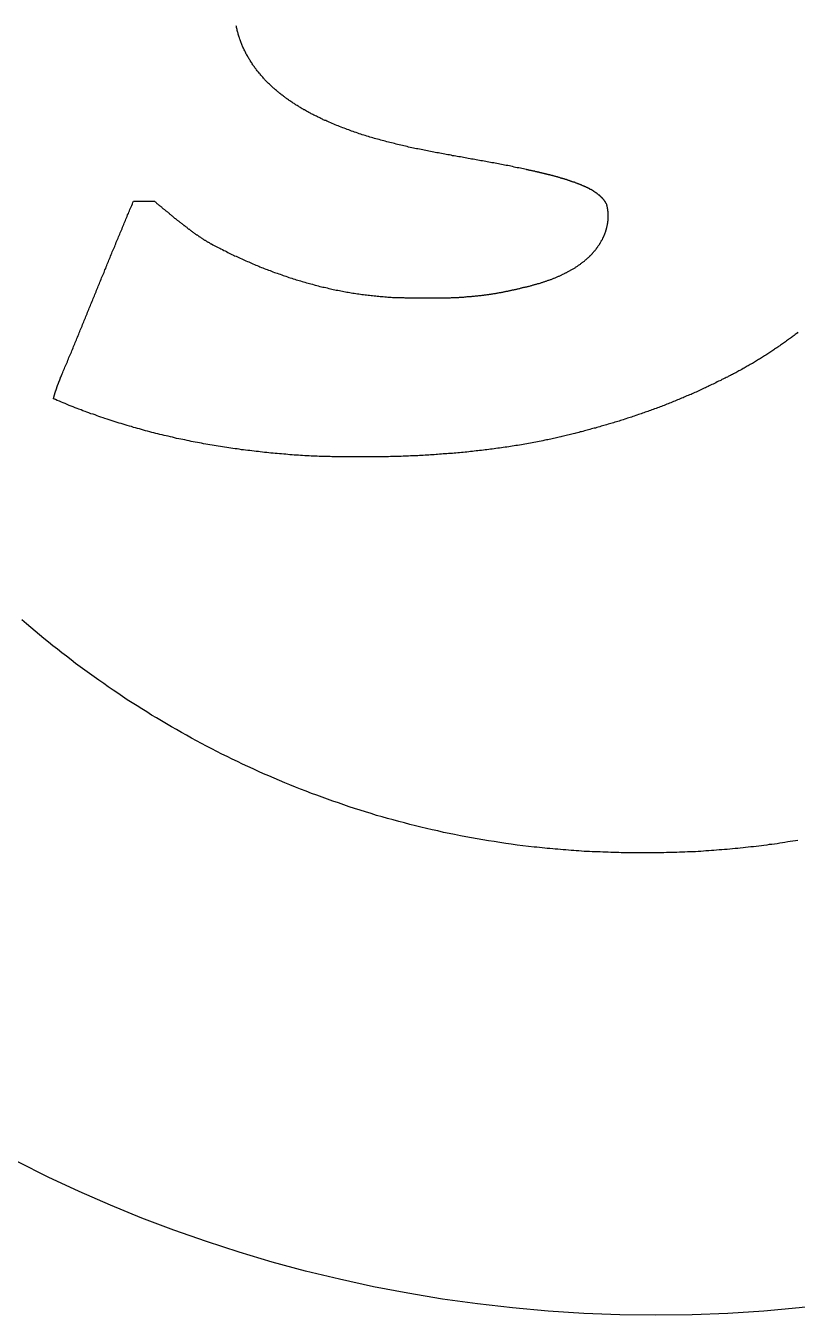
# Model space of a CAD drawing. Extents: x 61 to 163, y 47 to 87.
# Drawn here: x 68.46 to 75.62, y 46.61 to 58.57 of the extents above; entities that cross this region are included whole.
import ezdxf

# ---------------------------------------------------------------- set-up
doc = ezdxf.new("R2010")
doc.units = 0
doc.layers.get('0').update_dxf_attribs({"linetype": 'CONTINUOUS'})
doc.layers.add('GRAVIRANJE', color=3, linetype='CONTINUOUS')

msp = doc.modelspace()

# ---------------------------------------------------------------- linework, layer by layer
msp.add_circle((74.306, 59.607), 13)
at = {"layer": 'GRAVIRANJE'}
for points in [[(75.624, 55.725), (75.616, 55.717), (75.607, 55.711), (75.598, 55.704), (75.59, 55.696), (75.58, 55.69), (75.571, 55.684), (75.563, 55.678), (75.554, 55.67), (75.544, 55.664), (75.536, 55.657), (75.527, 55.651), (75.518, 55.645), (75.508, 55.637), (75.5, 55.631), (75.491, 55.624), (75.482, 55.618), (75.472, 55.612), (75.463, 55.606), (75.455, 55.599), (75.445, 55.593), (75.436, 55.587), (75.427, 55.58), (75.417, 55.574), (75.408, 55.568), (75.4, 55.562), (75.391, 55.555), (75.381, 55.549), (75.372, 55.543), (75.362, 55.537), (75.353, 55.53), (75.344, 55.524), (75.334, 55.519), (75.325, 55.513), (75.315, 55.507), (75.306, 55.5), (75.296, 55.494), (75.287, 55.489), (75.278, 55.483), (75.268, 55.477), (75.259, 55.471), (75.249, 55.466), (75.24, 55.46), (75.231, 55.453), (75.221, 55.449), (75.212, 55.442), (75.202, 55.436), (75.193, 55.431), (75.182, 55.425), (75.173, 55.42), (75.163, 55.414), (75.154, 55.41), (75.144, 55.403), (75.135, 55.399), (75.126, 55.392), (75.115, 55.388), (75.105, 55.381), (75.096, 55.377), (75.086, 55.372), (75.077, 55.366), (75.066, 55.361), (75.057, 55.356), (75.047, 55.35), (75.038, 55.345), (75.027, 55.341), (75.017, 55.334), (75.008, 55.33), (74.999, 55.325), (74.988, 55.32), (74.978, 55.314), (74.969, 55.309), (74.958, 55.304), (74.948, 55.3), (74.939, 55.295), (74.928, 55.29), (74.919, 55.286), (74.909, 55.279), (74.898, 55.275), (74.887, 55.27), (74.875, 55.264), (74.862, 55.257), (74.851, 55.251), (74.839, 55.245), (74.826, 55.24), (74.813, 55.234), (74.802, 55.228), (74.79, 55.221), (74.777, 55.217), (74.766, 55.21), (74.754, 55.206), (74.741, 55.199), (74.729, 55.193), (74.716, 55.188), (74.705, 55.182), (74.693, 55.177), (74.68, 55.171), (74.668, 55.166), (74.655, 55.16), (74.644, 55.155), (74.632, 55.149), (74.619, 55.145), (74.606, 55.138), (74.594, 55.134), (74.581, 55.129), (74.569, 55.123), (74.558, 55.118), (74.545, 55.113), (74.533, 55.107), (74.52, 55.102), (74.508, 55.097), (74.495, 55.091), (74.483, 55.086), (74.47, 55.082), (74.457, 55.077), (74.445, 55.072), (74.432, 55.066), (74.42, 55.061), (74.407, 55.057), (74.395, 55.052), (74.384, 55.047), (74.371, 55.043), (74.359, 55.038), (74.346, 55.033), (74.334, 55.028), (74.321, 55.024), (74.309, 55.019), (74.294, 55.014), (74.282, 55.01), (74.269, 55.005), (74.257, 55), (74.244, 54.996), (74.232, 54.991), (74.219, 54.986), (74.207, 54.983), (74.194, 54.978), (74.182, 54.974), (74.169, 54.969), (74.156, 54.964), (74.144, 54.961), (74.131, 54.956), (74.119, 54.952), (74.105, 54.947), (74.092, 54.944), (74.08, 54.939), (74.067, 54.934), (74.054, 54.931), (74.042, 54.927), (74.029, 54.922), (74.017, 54.919), (74.003, 54.914), (73.99, 54.911), (73.978, 54.906), (73.965, 54.901), (73.953, 54.898), (73.94, 54.894), (73.926, 54.89), (73.913, 54.886), (73.901, 54.883), (73.888, 54.878), (73.876, 54.875), (73.863, 54.872), (73.849, 54.867), (73.837, 54.864), (73.824, 54.859), (73.811, 54.856), (73.799, 54.853), (73.785, 54.848), (73.772, 54.845), (73.76, 54.842), (73.747, 54.837), (73.733, 54.834), (73.72, 54.831), (73.708, 54.828), (73.695, 54.823), (73.681, 54.82), (73.669, 54.817), (73.656, 54.814), (73.644, 54.81), (73.63, 54.806), (73.617, 54.803), (73.604, 54.8), (73.592, 54.796), (73.578, 54.793), (73.565, 54.79), (73.553, 54.787), (73.54, 54.784), (73.526, 54.779), (73.513, 54.776), (73.501, 54.773), (73.487, 54.77), (73.474, 54.767), (73.462, 54.763), (73.449, 54.76), (73.435, 54.757), (73.423, 54.756), (73.41, 54.752), (73.396, 54.749), (73.383, 54.746), (73.371, 54.743), (73.357, 54.74), (73.344, 54.737), (73.332, 54.734), (73.317, 54.731), (73.305, 54.727), (73.292, 54.726), (73.275, 54.723), (73.259, 54.718), (73.242, 54.715), (73.225, 54.712), (73.209, 54.709), (73.192, 54.705), (73.175, 54.702), (73.159, 54.699), (73.142, 54.696), (73.125, 54.693), (73.109, 54.69), (73.092, 54.688), (73.074, 54.685), (73.059, 54.682), (73.041, 54.679), (73.024, 54.676), (73.007, 54.674), (72.991, 54.671), (72.974, 54.668), (72.957, 54.666), (72.941, 54.663), (72.924, 54.66), (72.907, 54.658), (72.891, 54.655), (72.874, 54.654), (72.856, 54.651), (72.839, 54.649), (72.823, 54.646), (72.806, 54.644), (72.789, 54.641), (72.772, 54.64), (72.756, 54.638), (72.739, 54.635), (72.722, 54.633), (72.706, 54.632), (72.689, 54.629), (72.671, 54.627), (72.654, 54.625), (72.638, 54.624), (72.621, 54.622), (72.604, 54.619), (72.587, 54.618), (72.571, 54.616), (72.554, 54.614), (72.537, 54.613), (72.519, 54.611), (72.504, 54.61), (72.486, 54.608), (72.469, 54.607), (72.452, 54.605), (72.435, 54.603), (72.419, 54.602), (72.402, 54.6), (72.384, 54.599), (72.367, 54.597), (72.351, 54.597), (72.334, 54.596), (72.317, 54.594), (72.3, 54.593), (72.282, 54.591), (72.267, 54.591), (72.25, 54.589), (72.232, 54.588), (72.215, 54.588), (72.199, 54.586), (72.182, 54.585), (72.165, 54.585), (72.148, 54.583), (72.13, 54.583), (72.115, 54.582), (72.097, 54.58), (72.08, 54.58), (72.063, 54.578), (72.046, 54.578), (72.03, 54.578), (72.013, 54.577), (71.995, 54.577), (71.978, 54.575), (71.961, 54.575), (71.945, 54.574), (71.928, 54.574), (71.911, 54.574), (71.894, 54.572), (71.876, 54.572), (71.861, 54.572), (71.843, 54.572), (71.826, 54.571), (71.809, 54.571), (71.792, 54.571), (71.774, 54.571), (71.759, 54.571), (71.741, 54.569), (71.724, 54.569), (71.707, 54.569), (71.69, 54.569), (71.674, 54.569), (71.657, 54.569), (71.64, 54.569), (71.622, 54.569), (71.605, 54.569), (71.589, 54.569), (71.572, 54.569), (71.555, 54.569), (71.538, 54.569), (71.52, 54.569), (71.503, 54.569), (71.487, 54.569), (71.47, 54.569), (71.453, 54.569), (71.436, 54.569), (71.418, 54.569), (71.403, 54.569), (71.385, 54.569), (71.368, 54.571), (71.351, 54.571), (71.334, 54.571), (71.318, 54.571), (71.301, 54.571), (71.284, 54.572), (71.266, 54.572), (71.249, 54.572), (71.233, 54.572), (71.216, 54.574), (71.199, 54.574), (71.182, 54.574), (71.164, 54.575), (71.149, 54.575), (71.128, 54.577), (71.108, 54.577), (71.089, 54.578), (71.069, 54.58), (71.05, 54.58), (71.029, 54.582), (71.011, 54.583), (70.99, 54.585), (70.971, 54.586), (70.951, 54.586), (70.932, 54.588), (70.912, 54.589), (70.893, 54.591), (70.873, 54.593), (70.854, 54.594), (70.833, 54.596), (70.815, 54.597), (70.794, 54.6), (70.775, 54.602), (70.755, 54.603), (70.736, 54.605), (70.716, 54.607), (70.697, 54.61), (70.677, 54.611), (70.658, 54.613), (70.637, 54.616), (70.619, 54.618), (70.598, 54.619), (70.579, 54.622), (70.559, 54.624), (70.54, 54.627), (70.52, 54.629), (70.501, 54.632), (70.481, 54.635), (70.462, 54.636), (70.441, 54.64), (70.423, 54.643), (70.404, 54.644), (70.383, 54.647), (70.365, 54.651), (70.344, 54.654), (70.325, 54.657), (70.305, 54.658), (70.286, 54.662), (70.267, 54.665), (70.247, 54.668), (70.228, 54.671), (70.208, 54.674), (70.189, 54.679), (70.17, 54.682), (70.15, 54.685), (70.131, 54.688), (70.111, 54.691), (70.092, 54.696), (70.073, 54.699), (70.053, 54.702), (70.034, 54.707), (70.015, 54.71), (69.995, 54.713), (69.976, 54.718), (69.957, 54.721), (69.936, 54.726), (69.918, 54.731), (69.899, 54.734), (69.88, 54.738), (69.86, 54.741), (69.841, 54.746), (69.822, 54.751), (69.803, 54.756), (69.783, 54.76), (69.764, 54.763), (69.745, 54.768), (69.726, 54.773), (69.706, 54.778), (69.687, 54.782), (69.668, 54.787), (69.65, 54.792), (69.631, 54.796), (69.612, 54.803), (69.591, 54.807), (69.573, 54.812), (69.554, 54.817), (69.535, 54.823), (69.516, 54.828), (69.497, 54.832), (69.479, 54.839), (69.46, 54.843), (69.441, 54.85), (69.422, 54.854), (69.403, 54.861), (69.384, 54.865), (69.366, 54.872), (69.347, 54.878), (69.328, 54.883), (69.309, 54.889), (69.29, 54.895), (69.272, 54.901), (69.253, 54.906), (69.234, 54.912), (69.215, 54.919), (69.196, 54.925), (69.178, 54.931), (69.159, 54.938), (69.14, 54.944), (69.123, 54.95), (69.104, 54.958), (69.085, 54.964), (69.066, 54.97), (69.047, 54.977), (69.029, 54.985), (69.011, 54.991), (68.992, 54.997), (68.974, 55.005), (68.955, 55.011), (68.938, 55.019), (68.919, 55.025), (68.9, 55.033), (68.883, 55.041), (68.864, 55.047), (68.845, 55.055), (68.828, 55.063), (68.809, 55.071), (68.792, 55.077), (68.773, 55.085), (68.754, 55.093), (68.737, 55.101), (68.718, 55.108), (68.72, 55.11), (68.72, 55.113), (68.72, 55.115), (68.721, 55.116), (68.721, 55.118), (68.721, 55.119), (68.721, 55.121), (68.723, 55.123), (68.723, 55.124), (68.723, 55.126), (68.724, 55.129), (68.724, 55.13), (68.724, 55.132), (68.726, 55.134), (68.726, 55.135), (68.726, 55.137), (68.726, 55.138), (68.727, 55.14), (68.727, 55.143), (68.727, 55.145), (68.729, 55.146), (68.729, 55.148), (68.729, 55.149), (68.731, 55.151), (68.731, 55.152), (68.731, 55.154), (68.732, 55.157), (68.732, 55.159), (68.732, 55.16), (68.734, 55.162), (68.734, 55.163), (68.734, 55.165), (68.735, 55.166), (68.735, 55.168), (68.735, 55.17), (68.737, 55.173), (68.737, 55.174), (68.737, 55.176), (68.738, 55.177), (68.738, 55.179), (68.738, 55.181), (68.74, 55.182), (68.74, 55.184), (68.742, 55.185), (68.742, 55.187), (68.742, 55.19), (68.743, 55.192), (68.743, 55.193), (68.743, 55.195), (68.745, 55.196), (68.745, 55.198), (68.745, 55.199), (68.746, 55.201), (68.746, 55.203), (68.748, 55.204), (68.748, 55.207), (68.748, 55.209), (68.749, 55.21), (68.749, 55.212), (68.749, 55.214), (68.751, 55.215), (68.751, 55.217), (68.753, 55.218), (68.753, 55.22), (68.753, 55.221), (68.754, 55.223), (68.754, 55.226), (68.756, 55.228), (68.756, 55.229), (68.756, 55.231), (68.757, 55.232), (68.757, 55.234), (68.759, 55.235), (68.759, 55.237), (68.759, 55.239), (68.76, 55.24), (68.76, 55.242), (68.762, 55.245), (68.762, 55.246), (68.762, 55.248), (68.764, 55.25), (68.764, 55.251), (68.765, 55.253), (68.765, 55.254), (68.765, 55.256), (68.767, 55.257), (68.767, 55.259), (68.768, 55.261), (68.768, 55.262), (68.768, 55.264), (68.77, 55.267), (68.77, 55.268), (68.771, 55.27), (68.771, 55.272), (68.771, 55.273), (68.773, 55.275), (68.773, 55.276), (68.774, 55.278), (68.774, 55.279), (68.776, 55.281), (68.776, 55.283), (68.776, 55.284), (68.778, 55.286), (68.778, 55.287), (68.779, 55.289), (68.779, 55.29), (68.781, 55.293), (68.781, 55.295), (68.781, 55.297), (68.782, 55.298), (68.782, 55.3), (68.784, 55.301), (68.784, 55.303), (68.785, 55.304), (68.785, 55.306), (68.785, 55.308), (68.787, 55.309), (68.787, 55.311), (68.789, 55.312), (68.789, 55.314), (68.79, 55.315), (68.79, 55.317), (68.79, 55.319), (68.792, 55.32), (68.792, 55.322), (68.793, 55.323), (68.793, 55.325), (68.8, 55.339), (68.804, 55.351), (68.809, 55.364), (68.815, 55.377), (68.82, 55.389), (68.825, 55.402), (68.831, 55.414), (68.836, 55.427), (68.842, 55.439), (68.847, 55.452), (68.851, 55.466), (68.858, 55.479), (68.862, 55.491), (68.867, 55.504), (68.873, 55.516), (68.878, 55.529), (68.884, 55.541), (68.889, 55.554), (68.894, 55.566), (68.9, 55.58), (68.905, 55.593), (68.909, 55.606), (68.916, 55.618), (68.92, 55.631), (68.925, 55.643), (68.931, 55.656), (68.936, 55.668), (68.941, 55.681), (68.947, 55.695), (68.952, 55.707), (68.956, 55.72), (68.963, 55.733), (68.967, 55.745), (68.972, 55.758), (68.978, 55.77), (68.983, 55.783), (68.988, 55.797), (68.994, 55.809), (68.999, 55.822), (69.003, 55.834), (69.01, 55.847), (69.014, 55.86), (69.019, 55.872), (69.025, 55.885), (69.03, 55.897), (69.035, 55.911), (69.041, 55.924), (69.046, 55.936), (69.05, 55.949), (69.057, 55.962), (69.061, 55.974), (69.066, 55.987), (69.071, 55.999), (69.077, 56.013), (69.082, 56.026), (69.087, 56.038), (69.093, 56.051), (69.098, 56.063), (69.102, 56.076), (69.109, 56.089), (69.113, 56.101), (69.118, 56.115), (69.124, 56.128), (69.129, 56.14), (69.134, 56.153), (69.14, 56.165), (69.145, 56.178), (69.149, 56.19), (69.156, 56.203), (69.16, 56.217), (69.165, 56.23), (69.171, 56.242), (69.176, 56.255), (69.181, 56.267), (69.187, 56.28), (69.192, 56.292), (69.196, 56.305), (69.203, 56.317), (69.207, 56.332), (69.212, 56.344), (69.217, 56.357), (69.223, 56.369), (69.228, 56.382), (69.232, 56.394), (69.239, 56.407), (69.243, 56.419), (69.248, 56.432), (69.254, 56.446), (69.259, 56.459), (69.264, 56.471), (69.27, 56.484), (69.275, 56.496), (69.281, 56.509), (69.286, 56.521), (69.29, 56.534), (69.297, 56.546), (69.301, 56.561), (69.306, 56.573), (69.312, 56.586), (69.317, 56.598), (69.322, 56.611), (69.328, 56.623), (69.333, 56.636), (69.337, 56.648), (69.344, 56.661), (69.348, 56.673), (69.355, 56.686), (69.359, 56.7), (69.364, 56.713), (69.37, 56.725), (69.375, 56.738), (69.38, 56.75), (69.386, 56.763), (69.391, 56.775), (69.397, 56.788), (69.402, 56.8), (69.406, 56.813), (69.413, 56.826), (69.417, 56.838), (69.424, 56.852), (69.428, 56.865), (69.433, 56.877), (69.439, 56.89), (69.444, 56.902), (69.45, 56.915), (69.455, 56.928), (69.46, 56.94), (69.461, 56.94), (69.463, 56.94), (69.464, 56.94), (69.466, 56.94), (69.468, 56.94), (69.469, 56.94), (69.471, 56.94), (69.472, 56.94), (69.474, 56.94), (69.475, 56.94), (69.477, 56.94), (69.479, 56.94), (69.48, 56.94), (69.482, 56.94), (69.483, 56.94), (69.485, 56.94), (69.486, 56.94), (69.488, 56.94), (69.49, 56.94), (69.491, 56.94), (69.493, 56.94), (69.494, 56.94), (69.496, 56.94), (69.497, 56.94), (69.499, 56.94), (69.501, 56.94), (69.502, 56.94), (69.504, 56.94), (69.505, 56.94), (69.507, 56.94), (69.508, 56.94), (69.51, 56.94), (69.512, 56.94), (69.512, 56.94), (69.513, 56.94), (69.515, 56.94), (69.516, 56.94), (69.518, 56.94), (69.519, 56.94), (69.521, 56.94), (69.522, 56.94), (69.524, 56.94), (69.526, 56.94), (69.527, 56.94), (69.529, 56.94), (69.53, 56.94), (69.532, 56.94), (69.533, 56.94), (69.535, 56.94), (69.537, 56.94), (69.538, 56.94), (69.54, 56.94), (69.541, 56.94), (69.543, 56.94), (69.544, 56.94), (69.546, 56.94), (69.548, 56.94), (69.549, 56.94), (69.551, 56.94), (69.552, 56.94), (69.554, 56.94), (69.555, 56.94), (69.557, 56.94), (69.559, 56.94), (69.56, 56.94), (69.562, 56.94), (69.563, 56.94), (69.565, 56.94), (69.566, 56.94), (69.568, 56.94), (69.568, 56.94), (69.57, 56.94), (69.571, 56.94), (69.573, 56.94), (69.574, 56.94), (69.576, 56.94), (69.577, 56.94), (69.579, 56.94), (69.581, 56.94), (69.582, 56.94), (69.584, 56.94), (69.585, 56.94), (69.587, 56.94), (69.588, 56.94), (69.59, 56.94), (69.591, 56.94), (69.593, 56.94), (69.595, 56.94), (69.596, 56.94), (69.598, 56.94), (69.599, 56.94), (69.601, 56.94), (69.602, 56.94), (69.604, 56.94), (69.606, 56.94), (69.607, 56.94), (69.609, 56.94), (69.61, 56.94), (69.612, 56.94), (69.613, 56.94), (69.615, 56.94), (69.617, 56.94), (69.618, 56.94), (69.62, 56.94), (69.62, 56.94), (69.621, 56.94), (69.623, 56.94), (69.624, 56.94), (69.626, 56.94), (69.628, 56.94), (69.629, 56.94), (69.631, 56.94), (69.632, 56.94), (69.634, 56.94), (69.635, 56.94), (69.637, 56.94), (69.639, 56.94), (69.64, 56.94), (69.642, 56.94), (69.643, 56.94), (69.645, 56.94), (69.646, 56.94), (69.648, 56.94), (69.65, 56.94), (69.651, 56.94), (69.653, 56.94), (69.654, 56.94), (69.657, 56.937), (69.662, 56.934), (69.667, 56.931), (69.67, 56.928), (69.675, 56.924), (69.678, 56.921), (69.682, 56.917), (69.686, 56.913), (69.69, 56.91), (69.693, 56.907), (69.698, 56.904), (69.703, 56.901), (69.706, 56.898), (69.711, 56.895), (69.714, 56.891), (69.719, 56.888), (69.722, 56.884), (69.726, 56.88), (69.731, 56.877), (69.734, 56.874), (69.739, 56.871), (69.742, 56.868), (69.747, 56.865), (69.75, 56.862), (69.755, 56.859), (69.758, 56.854), (69.762, 56.851), (69.767, 56.848), (69.77, 56.844), (69.775, 56.841), (69.778, 56.838), (69.783, 56.835), (69.786, 56.832), (69.791, 56.829), (69.795, 56.824), (69.798, 56.821), (69.803, 56.818), (69.806, 56.815), (69.811, 56.811), (69.814, 56.808), (69.819, 56.805), (69.822, 56.802), (69.827, 56.799), (69.831, 56.794), (69.835, 56.791), (69.839, 56.788), (69.842, 56.785), (69.847, 56.782), (69.852, 56.779), (69.855, 56.775), (69.86, 56.772), (69.863, 56.769), (69.867, 56.766), (69.871, 56.763), (69.875, 56.758), (69.88, 56.755), (69.883, 56.752), (69.888, 56.749), (69.891, 56.746), (69.896, 56.742), (69.9, 56.739), (69.904, 56.736), (69.908, 56.733), (69.911, 56.73), (69.916, 56.727), (69.921, 56.724), (69.924, 56.721), (69.929, 56.717), (69.933, 56.714), (69.936, 56.711), (69.941, 56.708), (69.944, 56.705), (69.949, 56.702), (69.954, 56.699), (69.957, 56.694), (69.962, 56.691), (69.966, 56.688), (69.969, 56.684), (69.974, 56.681), (69.979, 56.68), (69.982, 56.677), (69.987, 56.673), (69.991, 56.67), (69.995, 56.667), (69.999, 56.664), (70.004, 56.661), (70.007, 56.658), (70.012, 56.655), (70.016, 56.652), (70.021, 56.648), (70.024, 56.645), (70.029, 56.642), (70.034, 56.639), (70.037, 56.636), (70.042, 56.633), (70.046, 56.63), (70.051, 56.628), (70.054, 56.625), (70.059, 56.622), (70.064, 56.619), (70.068, 56.615), (70.071, 56.612), (70.076, 56.609), (70.081, 56.608), (70.085, 56.604), (70.089, 56.601), (70.093, 56.598), (70.098, 56.595), (70.103, 56.593), (70.107, 56.59), (70.111, 56.587), (70.115, 56.584), (70.12, 56.581), (70.125, 56.579), (70.129, 56.576), (70.134, 56.573), (70.137, 56.57), (70.142, 56.568), (70.147, 56.565), (70.151, 56.562), (70.156, 56.561), (70.161, 56.557), (70.165, 56.554), (70.17, 56.553), (70.173, 56.55), (70.178, 56.546), (70.183, 56.545), (70.195, 56.537), (70.208, 56.531), (70.22, 56.524), (70.233, 56.518), (70.245, 56.512), (70.26, 56.504), (70.272, 56.498), (70.285, 56.492), (70.297, 56.485), (70.31, 56.479), (70.322, 56.473), (70.335, 56.466), (70.347, 56.46), (70.361, 56.454), (70.374, 56.448), (70.387, 56.441), (70.399, 56.435), (70.413, 56.43), (70.426, 56.424), (70.438, 56.418), (70.451, 56.412), (70.465, 56.405), (70.478, 56.401), (70.49, 56.394), (70.503, 56.388), (70.517, 56.383), (70.529, 56.377), (70.542, 56.371), (70.556, 56.366), (70.568, 56.36), (70.583, 56.355), (70.595, 56.349), (70.608, 56.344), (70.622, 56.338), (70.634, 56.333), (70.648, 56.327), (70.661, 56.322), (70.674, 56.317), (70.688, 56.311), (70.7, 56.307), (70.714, 56.302), (70.727, 56.297), (70.741, 56.291), (70.754, 56.286), (70.768, 56.281), (70.78, 56.277), (70.794, 56.272), (70.808, 56.267), (70.821, 56.263), (70.835, 56.258), (70.848, 56.253), (70.862, 56.248), (70.874, 56.244), (70.888, 56.239), (70.902, 56.234), (70.915, 56.23), (70.929, 56.227), (70.943, 56.222), (70.956, 56.217), (70.97, 56.212), (70.984, 56.209), (70.997, 56.205), (71.011, 56.201), (71.025, 56.197), (71.037, 56.192), (71.051, 56.189), (71.066, 56.184), (71.08, 56.181), (71.092, 56.178), (71.106, 56.173), (71.12, 56.17), (71.135, 56.165), (71.147, 56.162), (71.161, 56.159), (71.175, 56.156), (71.189, 56.151), (71.204, 56.148), (71.216, 56.145), (71.23, 56.142), (71.244, 56.139), (71.258, 56.136), (71.273, 56.132), (71.287, 56.129), (71.299, 56.126), (71.313, 56.123), (71.327, 56.12), (71.342, 56.117), (71.356, 56.115), (71.37, 56.112), (71.384, 56.109), (71.398, 56.106), (71.412, 56.104), (71.426, 56.101), (71.439, 56.098), (71.453, 56.096), (71.467, 56.093), (71.481, 56.092), (71.495, 56.089), (71.509, 56.087), (71.523, 56.085), (71.538, 56.082), (71.552, 56.081), (71.566, 56.079), (71.58, 56.076), (71.594, 56.074), (71.608, 56.073), (71.622, 56.071), (71.636, 56.07), (71.65, 56.068), (71.665, 56.067), (71.679, 56.065), (71.693, 56.063), (71.707, 56.062), (71.721, 56.06), (71.735, 56.059), (71.749, 56.057), (71.763, 56.057), (71.778, 56.056), (71.793, 56.054), (71.807, 56.054), (71.821, 56.052), (71.836, 56.052), (71.85, 56.051), (71.864, 56.049), (71.878, 56.049), (71.892, 56.049), (71.906, 56.048), (71.914, 56.048), (71.922, 56.048), (71.93, 56.048), (71.937, 56.048), (71.945, 56.048), (71.953, 56.048), (71.961, 56.048), (71.969, 56.048), (71.977, 56.046), (71.983, 56.046), (71.991, 56.046), (71.999, 56.046), (72.006, 56.046), (72.014, 56.046), (72.022, 56.046), (72.03, 56.046), (72.038, 56.046), (72.046, 56.046), (72.054, 56.046), (72.061, 56.045), (72.069, 56.045), (72.077, 56.045), (72.085, 56.045), (72.093, 56.045), (72.099, 56.045), (72.107, 56.045), (72.115, 56.045), (72.123, 56.045), (72.13, 56.045), (72.138, 56.045), (72.146, 56.045), (72.154, 56.045), (72.162, 56.045), (72.17, 56.045), (72.177, 56.045), (72.185, 56.045), (72.193, 56.045), (72.201, 56.045), (72.209, 56.045), (72.215, 56.045), (72.223, 56.045), (72.231, 56.045), (72.239, 56.045), (72.246, 56.045), (72.254, 56.045), (72.262, 56.045), (72.27, 56.045), (72.278, 56.045), (72.286, 56.045), (72.293, 56.045), (72.301, 56.045), (72.309, 56.045), (72.317, 56.045), (72.325, 56.045), (72.331, 56.045), (72.339, 56.045), (72.347, 56.045), (72.355, 56.046), (72.362, 56.046), (72.37, 56.046), (72.378, 56.046), (72.386, 56.046), (72.394, 56.046), (72.402, 56.046), (72.409, 56.048), (72.417, 56.048), (72.425, 56.048), (72.433, 56.048), (72.439, 56.048), (72.447, 56.049), (72.455, 56.049), (72.463, 56.049), (72.471, 56.049), (72.478, 56.049), (72.486, 56.051), (72.494, 56.051), (72.502, 56.051), (72.51, 56.052), (72.518, 56.052), (72.526, 56.052), (72.533, 56.054), (72.54, 56.054), (72.547, 56.054), (72.555, 56.056), (72.563, 56.056), (72.571, 56.056), (72.579, 56.057), (72.587, 56.057), (72.595, 56.057), (72.602, 56.059), (72.61, 56.059), (72.618, 56.06), (72.624, 56.06), (72.632, 56.062), (72.64, 56.062), (72.648, 56.063), (72.656, 56.063), (72.664, 56.065), (72.671, 56.065), (72.679, 56.067), (72.687, 56.067), (72.695, 56.068), (72.701, 56.07), (72.709, 56.07), (72.717, 56.071), (72.725, 56.071), (72.733, 56.073), (72.74, 56.074), (72.748, 56.074), (72.756, 56.076), (72.764, 56.078), (72.77, 56.079), (72.778, 56.079), (72.786, 56.081), (72.794, 56.082), (72.802, 56.084), (72.809, 56.084), (72.817, 56.085), (72.825, 56.087), (72.833, 56.089), (72.839, 56.09), (72.847, 56.092), (72.855, 56.093), (72.863, 56.095), (72.871, 56.095), (72.878, 56.096), (72.886, 56.098), (72.892, 56.1), (72.899, 56.101), (72.905, 56.103), (72.911, 56.104), (72.918, 56.106), (72.925, 56.106), (72.932, 56.107), (72.938, 56.109), (72.944, 56.11), (72.95, 56.112), (72.957, 56.114), (72.965, 56.115), (72.971, 56.117), (72.977, 56.118), (72.983, 56.118), (72.99, 56.12), (72.996, 56.121), (73.004, 56.123), (73.01, 56.125), (73.016, 56.126), (73.023, 56.128), (73.029, 56.129), (73.037, 56.131), (73.043, 56.132), (73.049, 56.134), (73.056, 56.136), (73.062, 56.137), (73.07, 56.139), (73.076, 56.14), (73.082, 56.142), (73.088, 56.143), (73.095, 56.145), (73.101, 56.147), (73.109, 56.148), (73.115, 56.15), (73.121, 56.151), (73.128, 56.153), (73.134, 56.154), (73.142, 56.156), (73.148, 56.158), (73.154, 56.159), (73.161, 56.161), (73.167, 56.164), (73.173, 56.165), (73.179, 56.167), (73.187, 56.169), (73.194, 56.17), (73.2, 56.172), (73.206, 56.175), (73.212, 56.176), (73.219, 56.178), (73.225, 56.179), (73.233, 56.181), (73.239, 56.184), (73.245, 56.186), (73.252, 56.187), (73.258, 56.19), (73.264, 56.192), (73.27, 56.194), (73.277, 56.197), (73.283, 56.198), (73.289, 56.2), (73.295, 56.203), (73.302, 56.205), (73.308, 56.208), (73.314, 56.209), (73.322, 56.211), (73.328, 56.214), (73.335, 56.216), (73.341, 56.219), (73.347, 56.22), (73.354, 56.223), (73.36, 56.227), (73.364, 56.228), (73.371, 56.231), (73.377, 56.233), (73.383, 56.236), (73.39, 56.239), (73.396, 56.241), (73.402, 56.244), (73.408, 56.247), (73.415, 56.248), (73.421, 56.252), (73.427, 56.255), (73.433, 56.258), (73.438, 56.261), (73.444, 56.263), (73.451, 56.266), (73.457, 56.269), (73.463, 56.272), (73.47, 56.275), (73.474, 56.278), (73.481, 56.281), (73.487, 56.285), (73.493, 56.288), (73.498, 56.291), (73.504, 56.294), (73.51, 56.297), (73.515, 56.3), (73.521, 56.303), (73.528, 56.307), (73.534, 56.311), (73.539, 56.314), (73.545, 56.317), (73.55, 56.321), (73.556, 56.324), (73.562, 56.328), (73.567, 56.332), (73.573, 56.335), (73.578, 56.339), (73.584, 56.343), (73.589, 56.347), (73.595, 56.35), (73.6, 56.355), (73.606, 56.358), (73.611, 56.363), (73.617, 56.366), (73.622, 56.371), (73.628, 56.374), (73.633, 56.379), (73.637, 56.383), (73.644, 56.386), (73.648, 56.391), (73.653, 56.396), (73.659, 56.401), (73.664, 56.404), (73.669, 56.408), (73.672, 56.412), (73.675, 56.415), (73.68, 56.418), (73.683, 56.421), (73.686, 56.424), (73.689, 56.427), (73.692, 56.43), (73.695, 56.434), (73.699, 56.437), (73.702, 56.44), (73.705, 56.443), (73.708, 56.446), (73.711, 56.449), (73.714, 56.452), (73.717, 56.455), (73.719, 56.459), (73.722, 56.462), (73.725, 56.465), (73.728, 56.468), (73.731, 56.473), (73.735, 56.476), (73.738, 56.479), (73.739, 56.482), (73.742, 56.485), (73.746, 56.49), (73.749, 56.493), (73.752, 56.496), (73.753, 56.499), (73.757, 56.504), (73.76, 56.507), (73.761, 56.51), (73.764, 56.515), (73.768, 56.518), (73.769, 56.521), (73.772, 56.526), (73.775, 56.529), (73.777, 56.532), (73.78, 56.537), (73.782, 56.54), (73.785, 56.545), (73.786, 56.548), (73.789, 56.551), (73.791, 56.556), (73.794, 56.559), (73.796, 56.564), (73.799, 56.567), (73.8, 56.572), (73.802, 56.575), (73.805, 56.579), (73.807, 56.583), (73.81, 56.587), (73.811, 56.59), (73.813, 56.595), (73.815, 56.6), (73.818, 56.603), (73.819, 56.608), (73.821, 56.611), (73.822, 56.615), (73.824, 56.619), (73.826, 56.623), (73.829, 56.628), (73.83, 56.631), (73.832, 56.636), (73.833, 56.641), (73.835, 56.644), (73.837, 56.648), (73.838, 56.653), (73.84, 56.656), (73.841, 56.661), (73.841, 56.666), (73.843, 56.669), (73.844, 56.673), (73.846, 56.678), (73.847, 56.681), (73.849, 56.686), (73.849, 56.691), (73.851, 56.695), (73.852, 56.699), (73.852, 56.703), (73.854, 56.708), (73.855, 56.713), (73.855, 56.716), (73.857, 56.721), (73.857, 56.725), (73.858, 56.73), (73.858, 56.733), (73.86, 56.738), (73.86, 56.742), (73.862, 56.747), (73.862, 56.752), (73.862, 56.755), (73.863, 56.76), (73.863, 56.764), (73.863, 56.769), (73.863, 56.774), (73.863, 56.777), (73.865, 56.782), (73.865, 56.786), (73.865, 56.791), (73.865, 56.796), (73.865, 56.799), (73.865, 56.804), (73.865, 56.808), (73.865, 56.813), (73.865, 56.818), (73.865, 56.822), (73.865, 56.826), (73.863, 56.83), (73.863, 56.835), (73.863, 56.84), (73.863, 56.844), (73.862, 56.849), (73.862, 56.852), (73.862, 56.857), (73.86, 56.862), (73.86, 56.866), (73.858, 56.871), (73.858, 56.876), (73.857, 56.879), (73.857, 56.884), (73.855, 56.888), (73.854, 56.893), (73.854, 56.898), (73.852, 56.902), (73.851, 56.906), (73.851, 56.91), (73.849, 56.915), (73.847, 56.917), (73.846, 56.92), (73.846, 56.921), (73.844, 56.923), (73.843, 56.924), (73.843, 56.926), (73.841, 56.928), (73.84, 56.929), (73.838, 56.932), (73.838, 56.934), (73.837, 56.935), (73.835, 56.937), (73.833, 56.938), (73.833, 56.94), (73.832, 56.942), (73.83, 56.943), (73.829, 56.945), (73.827, 56.946), (73.826, 56.949), (73.826, 56.951), (73.824, 56.953), (73.822, 56.954), (73.821, 56.956), (73.819, 56.957), (73.818, 56.959), (73.818, 56.96), (73.816, 56.962), (73.815, 56.964), (73.813, 56.965), (73.811, 56.967), (73.81, 56.968), (73.808, 56.97), (73.807, 56.971), (73.805, 56.973), (73.804, 56.975), (73.802, 56.976), (73.8, 56.978), (73.799, 56.979), (73.799, 56.981), (73.797, 56.982), (73.796, 56.982), (73.794, 56.984), (73.793, 56.986), (73.791, 56.987), (73.789, 56.989), (73.788, 56.99), (73.786, 56.992), (73.785, 56.993), (73.783, 56.995), (73.782, 56.996), (73.778, 56.996), (73.777, 56.998), (73.775, 57), (73.774, 57.001), (73.772, 57.003), (73.771, 57.004), (73.769, 57.006), (73.768, 57.006), (73.766, 57.007), (73.764, 57.009), (73.763, 57.011), (73.761, 57.012), (73.76, 57.014), (73.758, 57.014), (73.755, 57.015), (73.753, 57.017), (73.752, 57.018), (73.75, 57.02), (73.749, 57.02), (73.747, 57.022), (73.746, 57.023), (73.744, 57.025), (73.741, 57.025), (73.739, 57.026), (73.738, 57.028), (73.736, 57.029), (73.735, 57.029), (73.733, 57.031), (73.731, 57.033), (73.728, 57.034), (73.727, 57.034), (73.725, 57.036), (73.724, 57.037), (73.722, 57.039), (73.72, 57.039), (73.717, 57.04), (73.716, 57.042), (73.714, 57.042), (73.713, 57.044), (73.711, 57.045), (73.708, 57.045), (73.706, 57.047), (73.705, 57.048), (73.703, 57.048), (73.702, 57.05), (73.7, 57.051), (73.697, 57.051), (73.695, 57.053), (73.694, 57.055), (73.692, 57.055), (73.689, 57.056), (73.688, 57.058), (73.686, 57.058), (73.684, 57.059), (73.683, 57.059), (73.68, 57.061), (73.678, 57.062), (73.677, 57.062), (73.675, 57.064), (73.673, 57.064), (73.67, 57.065), (73.669, 57.067), (73.667, 57.067), (73.666, 57.069), (73.662, 57.069), (73.661, 57.07), (73.659, 57.072), (73.658, 57.072), (73.656, 57.073), (73.653, 57.073), (73.651, 57.075), (73.65, 57.075), (73.648, 57.076), (73.645, 57.078), (73.644, 57.078), (73.642, 57.08), (73.64, 57.08), (73.636, 57.081), (73.633, 57.083), (73.628, 57.084), (73.623, 57.086), (73.62, 57.089), (73.615, 57.091), (73.612, 57.092), (73.608, 57.094), (73.603, 57.095), (73.6, 57.097), (73.595, 57.098), (73.592, 57.1), (73.587, 57.102), (73.582, 57.103), (73.579, 57.105), (73.575, 57.106), (73.571, 57.108), (73.567, 57.109), (73.562, 57.111), (73.559, 57.113), (73.554, 57.114), (73.551, 57.116), (73.546, 57.117), (73.542, 57.117), (73.539, 57.119), (73.534, 57.12), (73.529, 57.122), (73.526, 57.124), (73.521, 57.125), (73.517, 57.127), (73.513, 57.128), (73.509, 57.13), (73.506, 57.131), (73.501, 57.133), (73.496, 57.133), (73.493, 57.134), (73.488, 57.136), (73.484, 57.138), (73.481, 57.139), (73.476, 57.141), (73.471, 57.142), (73.468, 57.142), (73.463, 57.144), (73.459, 57.145), (73.455, 57.147), (73.451, 57.149), (73.446, 57.149), (73.443, 57.15), (73.438, 57.152), (73.433, 57.153), (73.43, 57.155), (73.426, 57.155), (73.421, 57.156), (73.418, 57.158), (73.413, 57.16), (73.408, 57.161), (73.405, 57.161), (73.401, 57.163), (73.396, 57.164), (73.393, 57.166), (73.388, 57.166), (73.383, 57.167), (73.379, 57.169), (73.375, 57.171), (73.371, 57.171), (73.366, 57.172), (73.363, 57.174), (73.358, 57.175), (73.354, 57.175), (73.35, 57.177), (73.346, 57.178), (73.341, 57.178), (73.338, 57.18), (73.333, 57.182), (73.328, 57.182), (73.324, 57.183), (73.321, 57.185), (73.316, 57.186), (73.311, 57.186), (73.308, 57.188), (73.303, 57.189), (73.299, 57.189), (73.294, 57.191), (73.291, 57.193), (73.286, 57.193), (73.281, 57.194), (73.278, 57.196), (73.274, 57.196), (73.269, 57.197), (73.264, 57.199), (73.261, 57.199), (73.256, 57.2), (73.252, 57.202), (73.248, 57.202), (73.244, 57.203), (73.239, 57.203), (73.234, 57.205), (73.231, 57.207), (73.226, 57.207), (73.222, 57.208), (73.219, 57.21), (73.214, 57.21), (73.209, 57.211), (73.205, 57.213), (73.201, 57.213), (73.197, 57.214), (73.192, 57.214), (73.187, 57.216), (73.184, 57.218), (73.179, 57.218), (73.175, 57.219), (73.172, 57.219), (73.167, 57.221), (73.162, 57.222), (73.157, 57.222), (73.154, 57.224), (73.15, 57.225), (73.145, 57.225), (73.14, 57.227), (73.137, 57.227), (73.132, 57.229), (73.128, 57.23), (73.125, 57.23), (73.12, 57.232), (73.115, 57.232), (73.11, 57.233), (73.107, 57.235), (73.092, 57.238), (73.078, 57.241), (73.063, 57.244), (73.049, 57.247), (73.034, 57.249), (73.019, 57.252), (73.005, 57.255), (72.991, 57.258), (72.976, 57.262), (72.961, 57.265), (72.947, 57.268), (72.932, 57.271), (72.918, 57.272), (72.903, 57.276), (72.889, 57.279), (72.874, 57.282), (72.86, 57.285), (72.845, 57.287), (72.83, 57.29), (72.816, 57.293), (72.802, 57.296), (72.786, 57.298), (72.772, 57.301), (72.758, 57.304), (72.742, 57.307), (72.728, 57.309), (72.714, 57.312), (72.698, 57.315), (72.684, 57.316), (72.67, 57.32), (72.654, 57.323), (72.64, 57.324), (72.626, 57.327), (72.61, 57.331), (72.596, 57.332), (72.582, 57.335), (72.566, 57.338), (72.552, 57.34), (72.538, 57.343), (72.522, 57.346), (72.508, 57.348), (72.494, 57.351), (72.478, 57.354), (72.464, 57.356), (72.45, 57.359), (72.435, 57.362), (72.42, 57.363), (72.406, 57.367), (72.391, 57.37), (72.377, 57.371), (72.362, 57.374), (72.347, 57.378), (72.333, 57.379), (72.319, 57.382), (72.303, 57.385), (72.289, 57.389), (72.275, 57.39), (72.259, 57.393), (72.245, 57.396), (72.231, 57.4), (72.217, 57.403), (72.201, 57.404), (72.187, 57.407), (72.173, 57.41), (72.157, 57.414), (72.143, 57.417), (72.129, 57.42), (72.115, 57.423), (72.099, 57.426), (72.085, 57.428), (72.071, 57.431), (72.057, 57.434), (72.041, 57.437), (72.027, 57.44), (72.013, 57.443), (71.999, 57.447), (71.983, 57.451), (71.969, 57.454), (71.955, 57.458), (71.941, 57.461), (71.925, 57.464), (71.911, 57.467), (71.897, 57.47), (71.883, 57.475), (71.868, 57.478), (71.854, 57.481), (71.839, 57.486), (71.825, 57.489), (71.81, 57.492), (71.796, 57.497), (71.782, 57.5), (71.768, 57.505), (71.754, 57.508), (71.74, 57.512), (71.724, 57.516), (71.71, 57.52), (71.696, 57.523), (71.682, 57.528), (71.668, 57.533), (71.654, 57.536), (71.64, 57.541), (71.625, 57.545), (71.611, 57.55), (71.597, 57.553), (71.583, 57.558), (71.569, 57.563), (71.555, 57.567), (71.541, 57.572), (71.527, 57.577), (71.512, 57.581), (71.498, 57.586), (71.484, 57.591), (71.47, 57.597), (71.458, 57.602), (71.443, 57.607), (71.429, 57.611), (71.415, 57.617), (71.401, 57.622), (71.387, 57.628), (71.373, 57.633), (71.36, 57.639), (71.346, 57.644), (71.332, 57.65), (71.318, 57.655), (71.304, 57.661), (71.291, 57.668), (71.277, 57.674), (71.269, 57.677), (71.262, 57.68), (71.254, 57.683), (71.246, 57.688), (71.236, 57.691), (71.229, 57.694), (71.221, 57.697), (71.213, 57.702), (71.205, 57.705), (71.197, 57.708), (71.189, 57.713), (71.182, 57.716), (71.174, 57.721), (71.166, 57.724), (71.158, 57.729), (71.15, 57.732), (71.142, 57.737), (71.133, 57.74), (71.125, 57.745), (71.117, 57.748), (71.109, 57.752), (71.102, 57.757), (71.094, 57.76), (71.086, 57.765), (71.078, 57.77), (71.072, 57.773), (71.064, 57.777), (71.056, 57.782), (71.048, 57.787), (71.04, 57.79), (71.033, 57.795), (71.025, 57.799), (71.017, 57.804), (71.009, 57.809), (71.001, 57.814), (70.995, 57.818), (70.987, 57.823), (70.979, 57.828), (70.971, 57.832), (70.964, 57.837), (70.957, 57.842), (70.95, 57.846), (70.942, 57.851), (70.934, 57.856), (70.928, 57.861), (70.92, 57.865), (70.912, 57.872), (70.906, 57.876), (70.898, 57.881), (70.89, 57.886), (70.884, 57.892), (70.876, 57.897), (70.87, 57.901), (70.862, 57.908), (70.855, 57.912), (70.848, 57.919), (70.841, 57.923), (70.833, 57.928), (70.827, 57.934), (70.819, 57.939), (70.813, 57.945), (70.805, 57.952), (70.799, 57.956), (70.793, 57.962), (70.786, 57.967), (70.779, 57.973), (70.772, 57.98), (70.766, 57.986), (70.76, 57.991), (70.752, 57.997), (70.746, 58.003), (70.739, 58.01), (70.733, 58.014), (70.727, 58.021), (70.721, 58.027), (70.714, 58.033), (70.708, 58.039), (70.702, 58.046), (70.695, 58.052), (70.689, 58.058), (70.683, 58.064), (70.677, 58.071), (70.672, 58.077), (70.666, 58.083), (70.659, 58.091), (70.653, 58.097), (70.648, 58.104), (70.642, 58.11), (70.636, 58.118), (70.631, 58.124), (70.625, 58.13), (70.62, 58.137), (70.614, 58.144), (70.609, 58.151), (70.603, 58.159), (70.598, 58.165), (70.592, 58.173), (70.587, 58.179), (70.583, 58.187), (70.578, 58.193), (70.572, 58.201), (70.567, 58.207), (70.562, 58.215), (70.557, 58.223), (70.553, 58.229), (70.548, 58.237), (70.543, 58.245), (70.539, 58.253), (70.534, 58.259), (70.529, 58.267), (70.525, 58.275), (70.521, 58.282), (70.517, 58.29), (70.512, 58.298), (70.507, 58.306), (70.504, 58.314), (70.499, 58.322), (70.496, 58.329), (70.492, 58.337), (70.488, 58.345), (70.484, 58.353), (70.481, 58.362), (70.476, 58.37), (70.473, 58.378), (70.47, 58.386), (70.467, 58.395), (70.463, 58.403), (70.459, 58.411), (70.456, 58.42), (70.452, 58.428), (70.449, 58.438), (70.446, 58.445), (70.443, 58.455), (70.44, 58.464), (70.438, 58.472), (70.435, 58.482), (70.432, 58.489), (70.43, 58.499), (70.427, 58.507), (70.424, 58.516), (70.423, 58.525), (70.421, 58.533), (70.418, 58.543), (70.416, 58.551), (70.415, 58.56), (70.412, 58.569)], [(75.624, 51.011), (75.601, 51.008), (75.577, 51.003), (75.552, 51), (75.529, 50.997), (75.503, 50.992), (75.48, 50.989), (75.455, 50.986), (75.431, 50.981), (75.406, 50.978), (75.383, 50.975), (75.358, 50.972), (75.334, 50.968), (75.309, 50.965), (75.285, 50.962), (75.26, 50.959), (75.235, 50.956), (75.212, 50.953), (75.187, 50.951), (75.163, 50.948), (75.138, 50.945), (75.115, 50.942), (75.089, 50.94), (75.066, 50.937), (75.041, 50.936), (75.016, 50.932), (74.992, 50.931), (74.967, 50.928), (74.944, 50.926), (74.919, 50.925), (74.893, 50.923), (74.87, 50.92), (74.845, 50.918), (74.821, 50.917), (74.796, 50.915), (74.771, 50.914), (74.748, 50.912), (74.723, 50.91), (74.697, 50.909), (74.674, 50.907), (74.649, 50.906), (74.624, 50.906), (74.6, 50.904), (74.575, 50.903), (74.552, 50.903), (74.526, 50.901), (74.501, 50.899), (74.478, 50.899), (74.453, 50.898), (74.428, 50.898), (74.404, 50.898), (74.379, 50.896), (74.354, 50.896), (74.33, 50.896), (74.305, 50.895), (74.28, 50.895), (74.257, 50.895), (74.232, 50.895), (74.207, 50.895), (74.183, 50.895), (74.158, 50.895), (74.133, 50.895), (74.109, 50.895), (74.084, 50.895), (74.059, 50.896), (74.036, 50.896), (74.011, 50.896), (73.985, 50.896), (73.962, 50.898), (73.937, 50.898), (73.912, 50.899), (73.888, 50.899), (73.863, 50.901), (73.838, 50.901), (73.815, 50.903), (73.789, 50.904), (73.764, 50.904), (73.741, 50.906), (73.716, 50.907), (73.691, 50.909), (73.667, 50.909), (73.642, 50.91), (73.617, 50.912), (73.593, 50.914), (73.568, 50.915), (73.545, 50.917), (73.52, 50.918), (73.495, 50.921), (73.471, 50.923), (73.446, 50.925), (73.421, 50.926), (73.397, 50.929), (73.372, 50.931), (73.349, 50.932), (73.324, 50.936), (73.299, 50.937), (73.275, 50.94), (73.25, 50.942), (73.226, 50.945), (73.201, 50.948), (73.176, 50.95), (73.125, 50.956), (73.071, 50.962), (73.018, 50.968), (72.965, 50.976), (72.913, 50.984), (72.86, 50.992), (72.806, 51), (72.754, 51.008), (72.701, 51.017), (72.649, 51.025), (72.596, 51.034), (72.544, 51.044), (72.493, 51.055), (72.439, 51.066), (72.388, 51.075), (72.336, 51.086), (72.284, 51.099), (72.231, 51.11), (72.179, 51.122), (72.127, 51.135), (72.075, 51.147), (72.024, 51.16), (71.974, 51.174), (71.922, 51.186), (71.87, 51.201), (71.818, 51.215), (71.768, 51.23), (71.716, 51.244), (71.665, 51.26), (71.614, 51.276), (71.564, 51.292), (71.512, 51.307), (71.462, 51.324), (71.412, 51.342), (71.362, 51.359), (71.31, 51.376), (71.26, 51.393), (71.21, 51.412), (71.161, 51.43), (71.111, 51.448), (71.061, 51.469), (71.011, 51.488), (70.962, 51.506), (70.912, 51.527), (70.863, 51.547), (70.815, 51.568), (70.764, 51.588), (70.716, 51.61), (70.667, 51.63), (70.619, 51.652), (70.57, 51.674), (70.521, 51.698), (70.473, 51.72), (70.426, 51.743), (70.377, 51.765), (70.329, 51.789), (70.281, 51.812), (70.234, 51.837), (70.186, 51.861), (70.139, 51.886), (70.092, 51.911), (70.045, 51.936), (69.998, 51.961), (69.952, 51.988), (69.905, 52.013), (69.858, 52.04), (69.813, 52.066), (69.767, 52.093), (69.72, 52.12), (69.675, 52.148), (69.629, 52.174), (69.584, 52.203), (69.538, 52.231), (69.494, 52.259), (69.449, 52.289), (69.403, 52.317), (69.359, 52.347), (69.316, 52.377), (69.272, 52.406), (69.226, 52.436), (69.184, 52.466), (69.14, 52.497), (69.096, 52.529), (69.052, 52.559), (69.01, 52.59), (68.967, 52.623), (68.923, 52.654), (68.881, 52.686), (68.839, 52.719), (68.796, 52.751), (68.756, 52.784), (68.713, 52.817), (68.673, 52.85), (68.63, 52.885), (68.589, 52.919), (68.549, 52.952), (68.508, 52.987), (68.467, 53.021), (68.426, 53.057)]]:
    msp.add_lwpolyline(points, dxfattribs=at)

doc.saveas('drawing.dxf')
